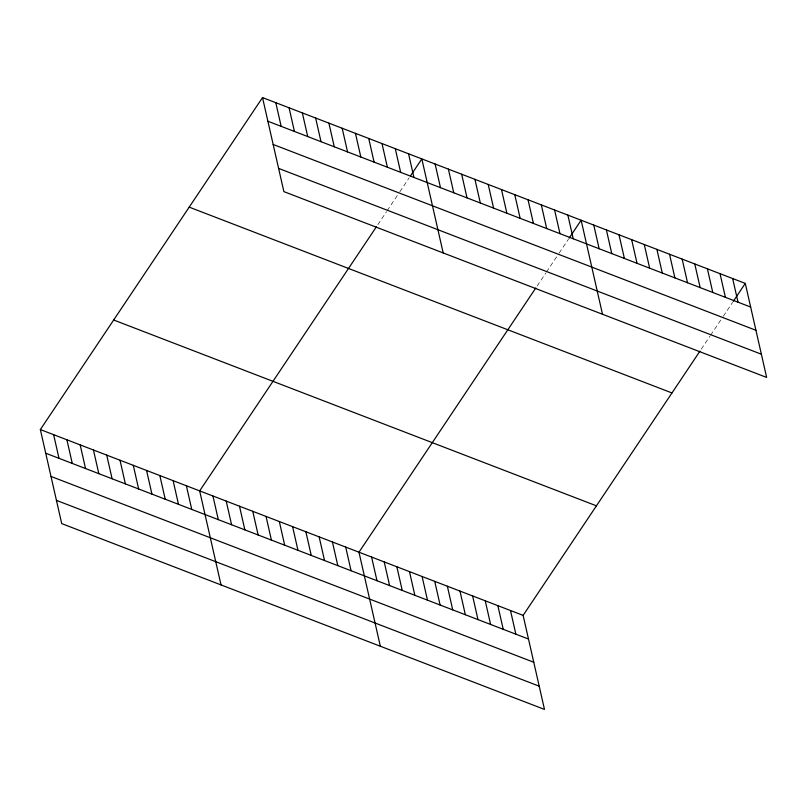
<?xml version="1.0" encoding="UTF-8"?>
<svg xmlns="http://www.w3.org/2000/svg" width="807" height="807" viewBox="0 0 807 807"><rect width="100%" height="100%" fill="white"/><g stroke="black" fill="none" stroke-linecap="round" stroke-linejoin="round"><path stroke-width="0.61" stroke-dasharray="4.04 3.03" d="M377.847 224.639L386.513 211.686M387.178 210.698L397.841 194.759M399.838 191.773L409.169 177.833M537.159 285.95L545.825 273.008M546.49 272.009L557.819 255.083M559.15 253.085L568.481 239.144M701.293 349.128L709.958 336.186M710.624 335.187L721.287 319.249M723.294 316.263L732.625 302.322"/><path stroke-width="1.21" d="M699.962 351.126L523.118 615.378L544.483 709.414L61.715 523.602L40.35 429.566L262.517 97.586L745.285 283.398L766.65 377.434L283.882 191.622L262.517 97.586M376.506 226.626L199.662 490.878L221.027 584.914M410.501 175.835L421.829 158.908L443.194 252.944M535.818 287.948L358.974 552.2L380.339 646.236M569.147 238.156L581.141 220.22L602.506 314.266M733.291 301.324L745.285 283.398M267.894 121.242L750.661 307.053M273.17 144.473L755.937 330.285M278.607 168.401L761.374 354.212M189.201 207.137L671.969 392.948M113.666 320.006L596.434 505.828M40.35 429.566L523.118 615.378M45.727 453.221L528.484 639.033M51.002 476.443L533.77 662.254M56.44 500.37L539.197 686.182M732.655 278.546L738.032 302.201M720.036 273.684L725.412 297.339M707.406 268.822L712.783 292.477M694.777 263.96L700.153 287.615M682.157 259.097L687.534 282.763M669.528 254.245L674.904 277.901M656.898 249.383L662.275 273.038M644.279 244.521L649.655 268.176M631.649 239.659L637.026 263.324M619.019 234.807L624.396 258.462M606.4 229.945L611.777 253.6M593.77 225.082L599.147 248.738M567.866 215.116L573.242 238.771M554.591 210.002L559.967 233.667M541.315 204.897L546.692 228.552M528.04 199.783L533.417 223.438M514.765 194.679L520.142 218.334M501.49 189.564L506.867 213.219M488.215 184.46L493.591 208.115M474.94 179.346L480.316 203.001M461.665 174.231L467.031 197.897M448.389 169.127L453.756 192.782M435.114 164.013L440.481 187.678M408.554 153.794L413.93 177.449M510.488 610.516L515.865 634.171M395.279 148.69L400.655 172.345M497.858 605.654L503.235 629.309M382.004 143.575L387.38 167.231M485.239 600.791L490.606 624.447M368.728 138.471L374.105 162.126M472.609 595.939L477.986 619.594M459.98 591.077L465.357 614.732M355.453 133.357L360.83 157.012M447.36 586.215L452.727 609.87M342.178 128.252L347.555 151.908M434.731 581.353L440.108 605.008M328.903 123.138L334.28 146.793M422.101 576.501L427.478 600.156M315.628 118.024L321.004 141.689M409.482 571.638L414.848 595.294M302.353 112.919L307.719 136.575M396.852 566.776L402.229 590.431M289.077 107.805L294.444 131.46M384.223 561.914L389.599 585.569M275.792 102.701L281.169 126.356M371.603 557.062L376.98 580.717M345.699 547.085L351.075 570.741M332.423 541.981L337.8 565.636M319.148 536.867L324.525 560.522M305.873 531.763L311.25 555.418M292.598 526.648L297.965 550.303M279.323 521.534L284.689 545.199M266.038 516.43L271.414 540.085M252.762 511.315L258.139 534.98M239.487 506.211L244.864 529.866M226.212 501.097L231.589 524.752M212.937 495.992L218.314 519.647M186.387 485.774L191.763 509.429M173.112 480.659L178.488 504.314M159.836 475.545L165.213 499.21M146.561 470.441L151.928 494.096M133.286 465.326L138.653 488.992M120.011 460.222L125.378 483.877M106.726 455.108L112.102 478.763M93.451 450.003L98.827 473.659M80.175 444.889L85.552 468.544M66.9 439.785L72.277 463.44M53.625 434.67L59.002 458.326"/></g></svg>
